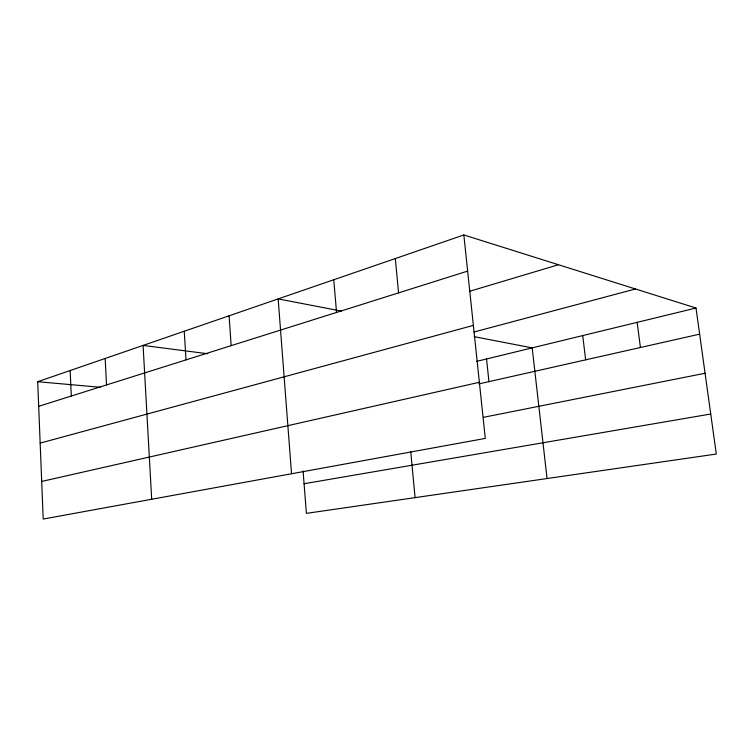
<?xml version="1.0" encoding="UTF-8"?>
<svg xmlns="http://www.w3.org/2000/svg" width="754" height="754" viewBox="0 0 754 754"><rect width="100%" height="100%" fill="white"/><g stroke="black" fill="none" stroke-linecap="round" stroke-linejoin="round"><path stroke-width="1.13" d="M463.842 234.956L485.284 438.413L43.204 519.044L37.7 381.712L463.842 234.956L696.008 308.028L716.3 454.04L306.397 513.361L303.08 470.93M38.69 406.321L467.65 271.101M469.393 291.364L558.46 264.729M40.16 443.107L473.371 325.398M473.936 332.024L635.481 288.971M476.424 361.43L696.008 308.028M41.696 481.438L479.365 382.278M478.799 383.927L699.637 334.154M483.474 417.32L705.075 373.249M304.079 483.729L710.739 414.012M37.7 381.712L100.225 387.273M207.84 353.767L143.09 345.417L151.695 499.261M341.553 311.119L278.16 298.904L291.544 473.748M474.228 336.689L532.192 347.867L547.055 478.536M637.149 322.335L640.419 347.5M582.71 335.577L585.651 359.846M486.537 358.97L488.95 381.647M395.322 258.547L398.574 292.882M410.732 451.542L415.077 497.631M333.758 279.753L336.548 312.429M229.103 315.794L231.158 345.652M184.249 331.242L186.031 359.875M105.183 358.47L106.512 384.936M70.16 370.534L71.31 396.038"/></g></svg>
